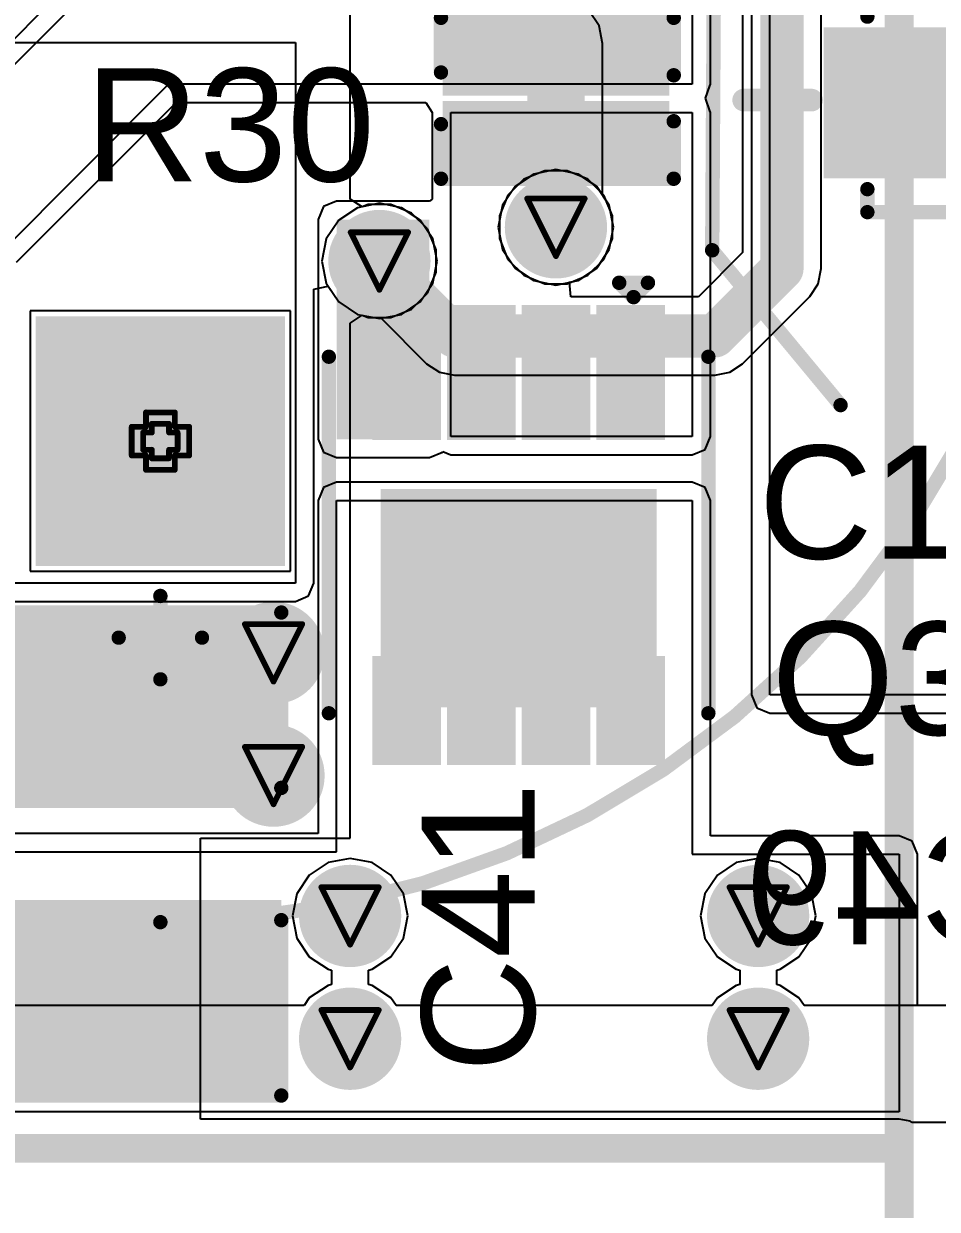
# Model space of a CAD drawing. Header units: inches. Extents: x -3 to 423, y -3 to 110.
# Drawn here: x 23.63 to 31.71, y 58.88 to 69.36 of the extents above; entities that cross this region are included whole.
import ezdxf

# ---------------------------------------------------------------- set-up
doc = ezdxf.new("R2010")
doc.units = ezdxf.units.IN
for name, color, linetype in [('Board Outline', 56, 'Continuous'), ('Bottom Layer', 5, 'Continuous'), ('Bottom Overlay', 54, 'Continuous'), ('Bottom Solder', 6, 'Continuous'), ('Drill Drawing', 1, 'Continuous'), ('Mechanical 1', 6, 'Continuous'), ('Mid Layer', 16, 'Continuous'), ('Mid Layer 2', 76, 'Continuous'), ('Multi-Layer', 9, 'Continuous'), ('Pad Holes', 156, 'Continuous'), ('Top Layer', 1, 'Continuous'), ('Top Overlay', 2, 'Continuous'), ('Top Paste', 8, 'Continuous'), ('Top Solder', 216, 'Continuous'), ('Via Holes', 16, 'Continuous')]:
    doc.layers.add(name, color=color, linetype=linetype)
doc.styles.add('Arial', font='', dxfattribs={"height": 0.2})
doc.styles.get('Arial').set_extended_font_data('Arial')

# ---------------------------------------------------------------- blocks, each defined once
blk = doc.blocks.new('RES_0306_1')
at = {"layer": 'Top Layer'}
for points in [[(-0.575, -0.9), (-0.575, 0.9), (-0.125, 0.9), (-0.125, -0.9)], [(0.125, -0.9), (0.125, 0.9), (0.575, 0.9), (0.575, -0.9)]]:
    blk.add_hatch(color=1, dxfattribs=at).paths.add_polyline_path(points)
at = {"layer": 'Top Paste'}
for points in [[(-0.575, -0.9), (-0.575, 0.9), (-0.125, 0.9), (-0.125, -0.9)], [(0.125, -0.9), (0.125, 0.9), (0.575, 0.9), (0.575, -0.9)]]:
    blk.add_hatch(color=8, dxfattribs=at).paths.add_polyline_path(points)
at = {"layer": 'Top Solder'}
for points in [[(-0.677, -1.002), (-0.677, 1.002), (-0.023, 1.002), (-0.023, -1.002)], [(0.023, -1.002), (0.023, 1.002), (0.677, 1.002), (0.677, -1.002)]]:
    blk.add_hatch(color=216, dxfattribs=at).paths.add_polyline_path(points)
at = {"layer": 'Top Overlay'}
for points in [[(-0.203, 1.041, 0.127, 0.127, 0), (-0.711, 1.041, 0.127, 0.127, 0)], [(-0.711, -1.016, 0.127, 0.127, 0), (-0.711, 1.041, 0.127, 0.127, 0)], [(0.711, 1.041, 0.127, 0.127, 0), (0.203, 1.041, 0.127, 0.127, 0)], [(0.711, -1.016, 0.127, 0.127, 0), (0.711, 1.041, 0.127, 0.127, 0)], [(-0.229, -1.016, 0.127, 0.127, 0), (-0.711, -1.016, 0.127, 0.127, 0)], [(0.711, -1.016, 0.127, 0.127, 0), (0.229, -1.016, 0.127, 0.127, 0)]]:
    blk.add_lwpolyline(points, format="xyseb", dxfattribs=at)
for points in [[(-0.743, 1.041, 0.0635, 0.0635, 1), (-0.679, 1.041, 0.0635, 0.0635, 1)], [(-0.743, 1.041, 0.0635, 0.0635, 1), (-0.679, 1.041, 0.0635, 0.0635, 1)], [(-0.235, 1.041, 0.0635, 0.0635, 1), (-0.171, 1.041, 0.0635, 0.0635, 1)], [(0.171, 1.041, 0.0635, 0.0635, 1), (0.235, 1.041, 0.0635, 0.0635, 1)], [(0.679, 1.041, 0.0635, 0.0635, 1), (0.743, 1.041, 0.0635, 0.0635, 1)], [(0.679, 1.041, 0.0635, 0.0635, 1), (0.743, 1.041, 0.0635, 0.0635, 1)], [(-0.743, -1.016, 0.0635, 0.0635, 1), (-0.679, -1.016, 0.0635, 0.0635, 1)], [(-0.743, -1.016, 0.0635, 0.0635, 1), (-0.679, -1.016, 0.0635, 0.0635, 1)], [(-0.26, -1.016, 0.0635, 0.0635, 1), (-0.197, -1.016, 0.0635, 0.0635, 1)], [(0.197, -1.016, 0.0635, 0.0635, 1), (0.26, -1.016, 0.0635, 0.0635, 1)], [(0.679, -1.016, 0.0635, 0.0635, 1), (0.743, -1.016, 0.0635, 0.0635, 1)], [(0.679, -1.016, 0.0635, 0.0635, 1), (0.743, -1.016, 0.0635, 0.0635, 1)]]:
    blk.add_lwpolyline(points, format="xyseb", close=True, dxfattribs=at)
blk = doc.blocks.new('DGH256Q2R7_B_2')
at = {"layer": 'Bottom Layer'}
blk.add_hatch(color=5, dxfattribs=at).paths.add_polyline_path([(-4.75, 1), (-2.75, 1), (-2.75, -1), (-4.75, -1)])
at = {"layer": 'Bottom Solder'}
blk.add_hatch(color=6, dxfattribs=at).paths.add_polyline_path([(-4.852, 1.102), (-2.648, 1.102), (-2.648, -1.102), (-4.852, -1.102)])
at = {"layer": 'Mid Layer'}
blk.add_hatch(color=16, dxfattribs=at).paths.add_polyline_path([(-4.75, 1), (-2.75, 1), (-2.75, -1), (-4.75, -1)])
at = {"layer": 'Mid Layer 2'}
blk.add_hatch(color=76, dxfattribs=at).paths.add_polyline_path([(-4.75, 1), (-2.75, 1), (-2.75, -1), (-4.75, -1)])
at = {"layer": 'Multi-Layer'}
blk.add_hatch(color=9, dxfattribs=at).paths.add_polyline_path([(-4.75, 1), (-2.75, 1), (-2.75, -1), (-4.75, -1)])
at = {"layer": 'Pad Holes'}
h = blk.add_hatch(color=7, dxfattribs=at)
edge = h.paths.add_edge_path()
edge.add_arc((-3.75, 0), 0.51, 0, 360)
at = {"layer": 'Top Layer'}
blk.add_hatch(color=1, dxfattribs=at).paths.add_polyline_path([(-4.75, 1), (-2.75, 1), (-2.75, -1), (-4.75, -1)])
at = {"layer": 'Top Solder'}
blk.add_hatch(color=216, dxfattribs=at).paths.add_polyline_path([(-4.852, 1.102), (-2.648, 1.102), (-2.648, -1.102), (-4.852, -1.102)])
at = {"layer": 'Bottom Overlay'}
for points in [[(8, 0, 0.127, 0.127, 1), (-8, 0, 0.127, 0.127, 1)], [(-5.518, 0.368, 0.0635, 0.0635, 1), (-5.455, 0.368, 0.0635, 0.0635, 1)], [(-8.032, 0, 0.0635, 0.0635, 1), (-7.968, 0, 0.0635, 0.0635, 1)], [(-5.886, 0, 0.0635, 0.0635, 1), (-5.823, 0, 0.0635, 0.0635, 1)], [(-5.15, 0, 0.0635, 0.0635, 1), (-5.086, 0, 0.0635, 0.0635, 1)], [(-5.518, -0.368, 0.0635, 0.0635, 1), (-5.455, -0.368, 0.0635, 0.0635, 1)]]:
    blk.add_lwpolyline(points, format="xyseb", close=True, dxfattribs=at)
for points in [[(-5.486, 0.368, 0.127, 0.127, 0), (-5.486, -0.368, 0.127, 0.127, 0)], [(-5.855, 0, 0.127, 0.127, 0), (-5.118, 0, 0.127, 0.127, 0)]]:
    blk.add_lwpolyline(points, format="xyseb", dxfattribs=at)
blk = doc.blocks.new('C____A_8')
at = {"layer": 'Top Layer'}
for points in [[(-1.91, 0.565), (-0.49, 0.565), (-0.49, -0.565), (-1.91, -0.565)], [(0.49, 0.565), (1.91, 0.565), (1.91, -0.565), (0.49, -0.565)]]:
    blk.add_hatch(color=1, dxfattribs=at).paths.add_polyline_path(points)
at = {"layer": 'Top Paste'}
for points in [[(-1.91, 0.565), (-0.49, 0.565), (-0.49, -0.565), (-1.91, -0.565)], [(0.49, 0.565), (1.91, 0.565), (1.91, -0.565), (0.49, -0.565)]]:
    blk.add_hatch(color=8, dxfattribs=at).paths.add_polyline_path(points)
at = {"layer": 'Top Solder'}
for points in [[(-2.012, 0.667), (-0.388, 0.667), (-0.388, -0.667), (-2.012, -0.667)], [(0.388, 0.667), (2.012, 0.667), (2.012, -0.667), (0.388, -0.667)]]:
    blk.add_hatch(color=216, dxfattribs=at).paths.add_polyline_path(points)
at = {"layer": 'Top Overlay'}
for points in [[(-1.626, 0.965, 0.127, 0.127, 0), (1.626, 0.965, 0.127, 0.127, 0)], [(-1.626, 0.762, 0.127, 0.127, 0), (-1.626, 0.965, 0.127, 0.127, 0)], [(1.626, 0.711, 0.127, 0.127, 0), (1.626, 0.965, 0.127, 0.127, 0)], [(-2.419, -0.275, 0.2, 0.2, 0), (-2.419, 0.325, 0.2, 0.2, 0)], [(-2.719, 0.025, 0.2, 0.2, 0), (-2.119, 0.025, 0.2, 0.2, 0)], [(-1.626, -0.965, 0.127, 0.127, 0), (-1.626, -0.762, 0.127, 0.127, 0)], [(1.626, -0.965, 0.127, 0.127, 0), (1.626, -0.711, 0.127, 0.127, 0)], [(-1.626, -0.965, 0.127, 0.127, 0), (1.626, -0.965, 0.127, 0.127, 0)]]:
    blk.add_lwpolyline(points, format="xyseb", dxfattribs=at)
for points in [[(-1.657, 0.965, 0.0635, 0.0635, 1), (-1.594, 0.965, 0.0635, 0.0635, 1)], [(-1.657, 0.965, 0.0635, 0.0635, 1), (-1.594, 0.965, 0.0635, 0.0635, 1)], [(1.594, 0.965, 0.0635, 0.0635, 1), (1.657, 0.965, 0.0635, 0.0635, 1)], [(1.594, 0.965, 0.0635, 0.0635, 1), (1.657, 0.965, 0.0635, 0.0635, 1)], [(-1.657, 0.762, 0.0635, 0.0635, 1), (-1.594, 0.762, 0.0635, 0.0635, 1)], [(1.594, 0.711, 0.0635, 0.0635, 1), (1.657, 0.711, 0.0635, 0.0635, 1)], [(-2.469, 0.325, 0.1, 0.1, 1), (-2.369, 0.325, 0.1, 0.1, 1)], [(-2.769, 0.025, 0.1, 0.1, 1), (-2.669, 0.025, 0.1, 0.1, 1)], [(-2.169, 0.025, 0.1, 0.1, 1), (-2.069, 0.025, 0.1, 0.1, 1)], [(-2.469, -0.275, 0.1, 0.1, 1), (-2.369, -0.275, 0.1, 0.1, 1)], [(-1.657, -0.762, 0.0635, 0.0635, 1), (-1.594, -0.762, 0.0635, 0.0635, 1)], [(1.594, -0.711, 0.0635, 0.0635, 1), (1.657, -0.711, 0.0635, 0.0635, 1)], [(-1.657, -0.965, 0.0635, 0.0635, 1), (-1.594, -0.965, 0.0635, 0.0635, 1)], [(-1.657, -0.965, 0.0635, 0.0635, 1), (-1.594, -0.965, 0.0635, 0.0635, 1)], [(1.594, -0.965, 0.0635, 0.0635, 1), (1.657, -0.965, 0.0635, 0.0635, 1)], [(1.594, -0.965, 0.0635, 0.0635, 1), (1.657, -0.965, 0.0635, 0.0635, 1)]]:
    blk.add_lwpolyline(points, format="xyseb", close=True, dxfattribs=at)
blk = doc.blocks.new('P____PAK__1212_8_16')
at = {"layer": 'Top Layer'}
for points in [[(-1.987, 1.193), (-0.997, 1.193), (-0.997, 0.788), (-1.987, 0.788)], [(1.113, 1.193), (1.873, 1.193), (1.873, 0.788), (1.113, 0.788)], [(-0.362, 1.117), (1.363, 1.117), (1.363, -1.117), (-0.362, -1.117)], [(-1.987, 0.532), (-0.997, 0.532), (-0.997, 0.127), (-1.987, 0.127)], [(1.113, 0.532), (1.873, 0.532), (1.873, 0.127), (1.113, 0.127)], [(-1.987, -0.127), (-0.997, -0.127), (-0.997, -0.532), (-1.987, -0.532)], [(1.113, -0.127), (1.873, -0.127), (1.873, -0.532), (1.113, -0.532)], [(-1.987, -0.788), (-0.997, -0.788), (-0.997, -1.193), (-1.987, -1.193)], [(1.113, -0.788), (1.873, -0.788), (1.873, -1.193), (1.113, -1.193)]]:
    blk.add_hatch(color=1, dxfattribs=at).paths.add_polyline_path(points)
at = {"layer": 'Top Paste'}
for points in [[(-1.987, 1.193), (-0.997, 1.193), (-0.997, 0.788), (-1.987, 0.788)], [(1.113, 1.193), (1.873, 1.193), (1.873, 0.788), (1.113, 0.788)], [(-0.362, 1.117), (1.363, 1.117), (1.363, -1.117), (-0.362, -1.117)], [(-1.987, 0.532), (-0.997, 0.532), (-0.997, 0.127), (-1.987, 0.127)], [(1.113, 0.532), (1.873, 0.532), (1.873, 0.127), (1.113, 0.127)], [(-1.987, -0.127), (-0.997, -0.127), (-0.997, -0.532), (-1.987, -0.532)], [(1.113, -0.127), (1.873, -0.127), (1.873, -0.532), (1.113, -0.532)], [(-1.987, -0.788), (-0.997, -0.788), (-0.997, -1.193), (-1.987, -1.193)], [(1.113, -0.788), (1.873, -0.788), (1.873, -1.193), (1.113, -1.193)]]:
    blk.add_hatch(color=8, dxfattribs=at).paths.add_polyline_path(points)
at = {"layer": 'Top Solder'}
for points in [[(-2.089, 1.294), (-0.896, 1.294), (-0.896, 0.686), (-2.089, 0.686)], [(1.011, 1.294), (1.974, 1.294), (1.974, 0.686), (1.011, 0.686)], [(-0.464, 1.219), (1.464, 1.219), (1.464, -1.219), (-0.464, -1.219)], [(-2.089, 0.634), (-0.896, 0.634), (-0.896, 0.026), (-2.089, 0.026)], [(1.011, 0.634), (1.974, 0.634), (1.974, 0.026), (1.011, 0.026)], [(-2.089, -0.026), (-0.896, -0.026), (-0.896, -0.634), (-2.089, -0.634)], [(1.011, -0.026), (1.974, -0.026), (1.974, -0.634), (1.011, -0.634)], [(-2.089, -0.686), (-0.896, -0.686), (-0.896, -1.294), (-2.089, -1.294)], [(1.011, -0.686), (1.974, -0.686), (1.974, -1.294), (1.011, -1.294)]]:
    blk.add_hatch(color=216, dxfattribs=at).paths.add_polyline_path(points)
at = {"layer": 'Top Overlay'}
for points in [[(1.518, 1.677, 0.127, 0.127, 0), (-1.632, 1.677, 0.127, 0.127, 0)], [(-2.286, 0.889, 0.127, 0.127, 0), (-2.286, 1.143, 0.127, 0.127, 0)], [(-2.159, 1.016, 0.127, 0.127, 0), (-2.286, 1.143, 0.127, 0.127, 0)], [(-2.286, 0.889, 0.127, 0.127, 0), (-2.159, 1.016, 0.127, 0.127, 0)], [(1.518, -1.677, 0.127, 0.127, 0), (-1.632, -1.677, 0.127, 0.127, 0)]]:
    blk.add_lwpolyline(points, format="xyseb", dxfattribs=at)
for points in [[(-1.664, 1.677, 0.0635, 0.0635, 1), (-1.601, 1.677, 0.0635, 0.0635, 1)], [(1.486, 1.677, 0.0635, 0.0635, 1), (1.549, 1.677, 0.0635, 0.0635, 1)], [(-2.318, 1.143, 0.0635, 0.0635, 1), (-2.254, 1.143, 0.0635, 0.0635, 1)], [(-2.318, 1.143, 0.0635, 0.0635, 1), (-2.254, 1.143, 0.0635, 0.0635, 1)], [(-2.191, 1.016, 0.0635, 0.0635, 1), (-2.127, 1.016, 0.0635, 0.0635, 1)], [(-2.191, 1.016, 0.0635, 0.0635, 1), (-2.127, 1.016, 0.0635, 0.0635, 1)], [(-2.318, 0.889, 0.0635, 0.0635, 1), (-2.254, 0.889, 0.0635, 0.0635, 1)], [(-2.318, 0.889, 0.0635, 0.0635, 1), (-2.254, 0.889, 0.0635, 0.0635, 1)], [(-1.664, -1.677, 0.0635, 0.0635, 1), (-1.601, -1.677, 0.0635, 0.0635, 1)], [(1.486, -1.677, 0.0635, 0.0635, 1), (1.549, -1.677, 0.0635, 0.0635, 1)]]:
    blk.add_lwpolyline(points, format="xyseb", close=True, dxfattribs=at)
blk = doc.blocks.new('C___1210_41')
at = {"layer": 'Top Layer'}
for points in [[(-2.032, 1.397), (-0.508, 1.397), (-0.508, -1.397), (-2.032, -1.397)], [(0.508, 1.397), (2.032, 1.397), (2.032, -1.397), (0.508, -1.397)]]:
    blk.add_hatch(color=1, dxfattribs=at).paths.add_polyline_path(points)
at = {"layer": 'Top Paste'}
for points in [[(-2.032, 1.397), (-0.508, 1.397), (-0.508, -1.397), (-2.032, -1.397)], [(0.508, 1.397), (2.032, 1.397), (2.032, -1.397), (0.508, -1.397)]]:
    blk.add_hatch(color=8, dxfattribs=at).paths.add_polyline_path(points)
at = {"layer": 'Top Solder'}
for points in [[(-2.1336, 1.4986), (-0.4064, 1.4986), (-0.4064, -1.4986), (-2.1336, -1.4986)], [(0.4064, 1.4986), (2.1336, 1.4986), (2.1336, -1.4986), (0.4064, -1.4986)]]:
    blk.add_hatch(color=216, dxfattribs=at).paths.add_polyline_path(points)
at = {"layer": 'Top Overlay'}
for points in [[(-0.5842, 1.4986, 0.127, 0.127, 0), (-2.1336, 1.4986, 0.127, 0.127, 0)], [(-2.1336, -1.4986, 0.127, 0.127, 0), (-2.1336, 1.4986, 0.127, 0.127, 0)], [(2.1336, 1.4986, 0.127, 0.127, 0), (0.5842, 1.4986, 0.127, 0.127, 0)], [(2.1336, -1.4986, 0.127, 0.127, 0), (2.1336, 1.4986, 0.127, 0.127, 0)], [(-0.5842, -1.4986, 0.127, 0.127, 0), (-2.1336, -1.4986, 0.127, 0.127, 0)], [(2.1336, -1.4986, 0.127, 0.127, 0), (0.5842, -1.4986, 0.127, 0.127, 0)]]:
    blk.add_lwpolyline(points, format="xyseb", dxfattribs=at)
for points in [[(-2.16535, 1.4986, 0.0635, 0.0635, 1), (-2.10185, 1.4986, 0.0635, 0.0635, 1)], [(-2.16535, 1.4986, 0.0635, 0.0635, 1), (-2.10185, 1.4986, 0.0635, 0.0635, 1)], [(-0.61595, 1.4986, 0.0635, 0.0635, 1), (-0.55245, 1.4986, 0.0635, 0.0635, 1)], [(0.55245, 1.4986, 0.0635, 0.0635, 1), (0.61595, 1.4986, 0.0635, 0.0635, 1)], [(2.10185, 1.4986, 0.0635, 0.0635, 1), (2.16535, 1.4986, 0.0635, 0.0635, 1)], [(2.10185, 1.4986, 0.0635, 0.0635, 1), (2.16535, 1.4986, 0.0635, 0.0635, 1)], [(-2.16535, -1.4986, 0.0635, 0.0635, 1), (-2.10185, -1.4986, 0.0635, 0.0635, 1)], [(-2.16535, -1.4986, 0.0635, 0.0635, 1), (-2.10185, -1.4986, 0.0635, 0.0635, 1)], [(-0.61595, -1.4986, 0.0635, 0.0635, 1), (-0.55245, -1.4986, 0.0635, 0.0635, 1)], [(0.55245, -1.4986, 0.0635, 0.0635, 1), (0.61595, -1.4986, 0.0635, 0.0635, 1)], [(2.10185, -1.4986, 0.0635, 0.0635, 1), (2.16535, -1.4986, 0.0635, 0.0635, 1)], [(2.10185, -1.4986, 0.0635, 0.0635, 1), (2.16535, -1.4986, 0.0635, 0.0635, 1)]]:
    blk.add_lwpolyline(points, format="xyseb", close=True, dxfattribs=at)

msp = doc.modelspace()

# ---------------------------------------------------------------- hatches: boundary and pattern name
at = {"layer": 'Bottom Layer'}
h = msp.add_hatch(color=5, dxfattribs=at)
edge = h.paths.add_edge_path()
edge.add_arc((28.337, 67.557), 0.35, 0, 360)
h = msp.add_hatch(color=5, dxfattribs=at)
edge = h.paths.add_edge_path()
edge.add_arc((26.777, 67.259), 0.35, 0, 360)
h = msp.add_hatch(color=5, dxfattribs=at)
edge = h.paths.add_edge_path()
edge.add_arc((25.841, 63.797), 0.35, 0, 360)
h = msp.add_hatch(color=5, dxfattribs=at)
edge = h.paths.add_edge_path()
edge.add_arc((25.841, 62.713), 0.35, 0, 360)
h = msp.add_hatch(color=5, dxfattribs=at)
edge = h.paths.add_edge_path()
edge.add_arc((26.518, 61.473), 0.35, 0, 360)
h = msp.add_hatch(color=5, dxfattribs=at)
edge = h.paths.add_edge_path()
edge.add_arc((30.124, 61.473), 0.35, 0, 360)
h = msp.add_hatch(color=5, dxfattribs=at)
edge = h.paths.add_edge_path()
edge.add_arc((26.518, 60.388), 0.35, 0, 360)
h = msp.add_hatch(color=5, dxfattribs=at)
edge = h.paths.add_edge_path()
edge.add_arc((30.124, 60.388), 0.35, 0, 360)
at = {"layer": 'Bottom Solder'}
h = msp.add_hatch(color=6, dxfattribs=at)
edge = h.paths.add_edge_path()
edge.add_arc((28.337, 67.557), 0.452, 0, 360)
h = msp.add_hatch(color=6, dxfattribs=at)
edge = h.paths.add_edge_path()
edge.add_arc((26.777, 67.259), 0.452, 0, 360)
h = msp.add_hatch(color=6, dxfattribs=at)
edge = h.paths.add_edge_path()
edge.add_arc((25.841, 63.797), 0.452, 0, 360)
h = msp.add_hatch(color=6, dxfattribs=at)
edge = h.paths.add_edge_path()
edge.add_arc((25.841, 62.713), 0.452, 0, 360)
h = msp.add_hatch(color=6, dxfattribs=at)
edge = h.paths.add_edge_path()
edge.add_arc((26.518, 61.473), 0.452, 0, 360)
h = msp.add_hatch(color=6, dxfattribs=at)
edge = h.paths.add_edge_path()
edge.add_arc((30.124, 61.473), 0.452, 0, 360)
h = msp.add_hatch(color=6, dxfattribs=at)
edge = h.paths.add_edge_path()
edge.add_arc((26.518, 60.388), 0.452, 0, 360)
h = msp.add_hatch(color=6, dxfattribs=at)
edge = h.paths.add_edge_path()
edge.add_arc((30.124, 60.388), 0.452, 0, 360)
at = {"layer": 'Mid Layer'}
h = msp.add_hatch(color=16, dxfattribs=at)
edge = h.paths.add_edge_path()
edge.add_arc((28.337, 67.557), 0.35, 0, 360)
h = msp.add_hatch(color=16, dxfattribs=at)
edge = h.paths.add_edge_path()
edge.add_arc((26.777, 67.259), 0.35, 0, 360)
h = msp.add_hatch(color=16, dxfattribs=at)
edge = h.paths.add_edge_path()
edge.add_arc((25.841, 63.797), 0.35, 0, 360)
h = msp.add_hatch(color=16, dxfattribs=at)
edge = h.paths.add_edge_path()
edge.add_arc((25.841, 62.713), 0.35, 0, 360)
h = msp.add_hatch(color=16, dxfattribs=at)
edge = h.paths.add_edge_path()
edge.add_arc((26.518, 61.473), 0.35, 0, 360)
h = msp.add_hatch(color=16, dxfattribs=at)
edge = h.paths.add_edge_path()
edge.add_arc((30.124, 61.473), 0.35, 0, 360)
h = msp.add_hatch(color=16, dxfattribs=at)
edge = h.paths.add_edge_path()
edge.add_arc((26.518, 60.388), 0.35, 0, 360)
h = msp.add_hatch(color=16, dxfattribs=at)
edge = h.paths.add_edge_path()
edge.add_arc((30.124, 60.388), 0.35, 0, 360)
at = {"layer": 'Mid Layer 2'}
h = msp.add_hatch(color=76, dxfattribs=at)
edge = h.paths.add_edge_path()
edge.add_arc((28.337, 67.557), 0.35, 0, 360)
h = msp.add_hatch(color=76, dxfattribs=at)
edge = h.paths.add_edge_path()
edge.add_arc((26.777, 67.259), 0.35, 0, 360)
h = msp.add_hatch(color=76, dxfattribs=at)
edge = h.paths.add_edge_path()
edge.add_arc((25.841, 63.797), 0.35, 0, 360)
h = msp.add_hatch(color=76, dxfattribs=at)
edge = h.paths.add_edge_path()
edge.add_arc((25.841, 62.713), 0.35, 0, 360)
h = msp.add_hatch(color=76, dxfattribs=at)
edge = h.paths.add_edge_path()
edge.add_arc((26.518, 61.473), 0.35, 0, 360)
h = msp.add_hatch(color=76, dxfattribs=at)
edge = h.paths.add_edge_path()
edge.add_arc((30.124, 61.473), 0.35, 0, 360)
h = msp.add_hatch(color=76, dxfattribs=at)
edge = h.paths.add_edge_path()
edge.add_arc((26.518, 60.388), 0.35, 0, 360)
h = msp.add_hatch(color=76, dxfattribs=at)
edge = h.paths.add_edge_path()
edge.add_arc((30.124, 60.388), 0.35, 0, 360)
at = {"layer": 'Top Layer'}
h = msp.add_hatch(color=1, dxfattribs=at)
edge = h.paths.add_edge_path()
edge.add_arc((28.337, 67.557), 0.35, 0, 360)
msp.add_hatch(color=1, dxfattribs=at).paths.add_polyline_path([(26.399, 65.684), (27.219, 65.684), (27.219, 67.626), (26.399, 67.626)])
h = msp.add_hatch(color=1, dxfattribs=at)
edge = h.paths.add_edge_path()
edge.add_arc((26.777, 67.259), 0.35, 0, 360)
h = msp.add_hatch(color=1, dxfattribs=at)
edge = h.paths.add_edge_path()
edge.add_arc((25.841, 63.797), 0.35, 0, 360)
h = msp.add_hatch(color=1, dxfattribs=at)
edge = h.paths.add_edge_path()
edge.add_arc((25.841, 62.713), 0.35, 0, 360)
h = msp.add_hatch(color=1, dxfattribs=at)
edge = h.paths.add_edge_path()
edge.add_arc((26.518, 61.473), 0.35, 0, 360)
h = msp.add_hatch(color=1, dxfattribs=at)
edge = h.paths.add_edge_path()
edge.add_arc((30.124, 61.473), 0.35, 0, 360)
h = msp.add_hatch(color=1, dxfattribs=at)
edge = h.paths.add_edge_path()
edge.add_arc((26.518, 60.388), 0.35, 0, 360)
h = msp.add_hatch(color=1, dxfattribs=at)
edge = h.paths.add_edge_path()
edge.add_arc((30.124, 60.388), 0.35, 0, 360)
at = {"layer": 'Top Solder'}
h = msp.add_hatch(color=216, dxfattribs=at)
edge = h.paths.add_edge_path()
edge.add_arc((28.337, 67.557), 0.452, 0, 360)
h = msp.add_hatch(color=216, dxfattribs=at)
edge = h.paths.add_edge_path()
edge.add_arc((26.777, 67.259), 0.452, 0, 360)
h = msp.add_hatch(color=216, dxfattribs=at)
edge = h.paths.add_edge_path()
edge.add_arc((25.841, 63.797), 0.452, 0, 360)
h = msp.add_hatch(color=216, dxfattribs=at)
edge = h.paths.add_edge_path()
edge.add_arc((25.841, 62.713), 0.452, 0, 360)
h = msp.add_hatch(color=216, dxfattribs=at)
edge = h.paths.add_edge_path()
edge.add_arc((26.518, 61.473), 0.452, 0, 360)
h = msp.add_hatch(color=216, dxfattribs=at)
edge = h.paths.add_edge_path()
edge.add_arc((30.124, 61.473), 0.452, 0, 360)
h = msp.add_hatch(color=216, dxfattribs=at)
edge = h.paths.add_edge_path()
edge.add_arc((26.518, 60.388), 0.452, 0, 360)
h = msp.add_hatch(color=216, dxfattribs=at)
edge = h.paths.add_edge_path()
edge.add_arc((30.124, 60.388), 0.452, 0, 360)
at = {"layer": 'Via Holes'}
h = msp.add_hatch(color=7, dxfattribs=at)
edge = h.paths.add_edge_path()
edge.add_arc((28.337, 67.557), 0.25, 0, 360)
h = msp.add_hatch(color=7, dxfattribs=at)
edge = h.paths.add_edge_path()
edge.add_arc((26.777, 67.259), 0.25, 0, 360)
h = msp.add_hatch(color=7, dxfattribs=at)
edge = h.paths.add_edge_path()
edge.add_arc((25.841, 63.797), 0.25, 0, 360)
h = msp.add_hatch(color=7, dxfattribs=at)
edge = h.paths.add_edge_path()
edge.add_arc((25.841, 62.713), 0.25, 0, 360)
h = msp.add_hatch(color=7, dxfattribs=at)
edge = h.paths.add_edge_path()
edge.add_arc((26.518, 61.473), 0.25, 0, 360)
h = msp.add_hatch(color=7, dxfattribs=at)
edge = h.paths.add_edge_path()
edge.add_arc((30.124, 61.473), 0.25, 0, 360)
h = msp.add_hatch(color=7, dxfattribs=at)
edge = h.paths.add_edge_path()
edge.add_arc((26.518, 60.388), 0.25, 0, 360)
h = msp.add_hatch(color=7, dxfattribs=at)
edge = h.paths.add_edge_path()
edge.add_arc((30.124, 60.388), 0.25, 0, 360)

# ---------------------------------------------------------------- linework, layer by layer
at = {"layer": 'Board Outline'}
for points in [[(0.02, 59.42, 0.254, 0.254, 0), (31.37, 59.42, 0.254, 0.254, 0)], [(31.37, 23.771, 0.254, 0.254, 0), (31.37, 59.42, 0.254, 0.254, 0)]]:
    msp.add_lwpolyline(points, format="xyseb", dxfattribs=at)
msp.add_lwpolyline([(31.306, 59.42, 0.127, 0.127, 1), (31.433, 59.42, 0.127, 0.127, 1)], format="xyseb", close=True, dxfattribs=at)
msp.add_lwpolyline([(31.306, 59.42, 0.127, 0.127, 1), (31.433, 59.42, 0.127, 0.127, 1)], format="xyseb", close=True, dxfattribs=at)
at = {"layer": 'Bottom Layer'}
for p, q in [((30.682, 67.192), (30.682, 70.481)), ((29.987, 70.337), (29.987, 67.335)), ((28.718, 69.338), (28.628, 69.472)), ((28.749, 69.18), (28.718, 69.338)), ((21.768, 69.19), (26.035, 69.19)), ((26.035, 69.19), (26.035, 64.414)), ((28.749, 67.841), (28.749, 69.18)), ((28.808, 67.752), (28.749, 67.841)), ((28.847, 67.557), (28.808, 67.752)), ((28.808, 67.362), (28.847, 67.557)), ((28.697, 67.197), (28.808, 67.362)), ((29.987, 67.335), (29.596, 66.944)), ((28.532, 67.086), (28.697, 67.197)), ((30.655, 67.059), (30.682, 67.192)), ((26.197, 67.01), (26.324, 67.037)), ((26.324, 67.037), (26.417, 66.899)), ((28.456, 67.071), (28.532, 67.086)), ((28.469, 66.944), (28.456, 67.071)), ((30.58, 66.946), (30.655, 67.059)), ((26.197, 64.414), (26.197, 67.01)), ((29.596, 66.944), (28.469, 66.944)), ((29.985, 66.351), (30.58, 66.946)), ((26.417, 66.899), (26.582, 66.788)), ((26.582, 66.788), (26.777, 66.75)), ((26.777, 66.75), (26.793, 66.753)), ((26.793, 66.753), (27.194, 66.351)), ((27.194, 66.351), (27.307, 66.276)), ((29.873, 66.276), (29.985, 66.351)), ((27.307, 66.276), (27.44, 66.25)), ((27.44, 66.25), (29.74, 66.25)), ((29.74, 66.25), (29.873, 66.276)), ((26.035, 64.414), (6.553, 64.414)), ((26.15, 64.3), (26.197, 64.414)), ((18.113, 64.252), (26.035, 64.252)), ((26.035, 64.252), (26.15, 64.3)), ((26.323, 61.944), (26.157, 61.833)), ((26.518, 61.982), (26.323, 61.944)), ((26.713, 61.944), (26.518, 61.982)), ((26.878, 61.833), (26.713, 61.944)), ((29.929, 61.944), (29.764, 61.833)), ((30.124, 61.982), (29.929, 61.944)), ((30.319, 61.944), (30.124, 61.982)), ((30.485, 61.833), (30.319, 61.944)), ((26.157, 61.833), (26.047, 61.668)), ((26.989, 61.668), (26.878, 61.833)), ((29.764, 61.833), (29.653, 61.668)), ((30.595, 61.668), (30.485, 61.833)), ((26.047, 61.668), (26.008, 61.473)), ((27.027, 61.473), (26.989, 61.668)), ((29.653, 61.668), (29.615, 61.473)), ((30.634, 61.473), (30.595, 61.668)), ((26.008, 61.473), (26.047, 61.278)), ((26.989, 61.278), (27.027, 61.473)), ((29.615, 61.473), (29.653, 61.278)), ((30.595, 61.278), (30.634, 61.473)), ((26.047, 61.278), (26.157, 61.112)), ((26.878, 61.112), (26.989, 61.278)), ((29.653, 61.278), (29.764, 61.112)), ((30.485, 61.112), (30.595, 61.278)), ((26.157, 61.112), (26.323, 61.002)), ((26.713, 61.002), (26.878, 61.112)), ((29.764, 61.112), (29.929, 61.002)), ((30.319, 61.002), (30.485, 61.112)), ((26.323, 61.002), (26.354, 60.995)), ((26.354, 60.995), (26.354, 60.866)), ((26.681, 60.995), (26.713, 61.002)), ((26.681, 60.866), (26.681, 60.995)), ((29.929, 61.002), (29.961, 60.995)), ((29.961, 60.995), (29.961, 60.866)), ((30.288, 60.995), (30.319, 61.002)), ((30.288, 60.866), (30.288, 60.995)), ((26.323, 60.859), (26.157, 60.749)), ((26.354, 60.866), (26.323, 60.859)), ((26.713, 60.859), (26.681, 60.866)), ((26.878, 60.749), (26.713, 60.859)), ((29.929, 60.859), (29.764, 60.749)), ((29.961, 60.866), (29.929, 60.859)), ((30.319, 60.859), (30.288, 60.866)), ((30.485, 60.749), (30.319, 60.859)), ((26.111, 60.681), (20.876, 60.681)), ((26.157, 60.749), (26.111, 60.681)), ((26.924, 60.681), (26.878, 60.749)), ((29.718, 60.681), (26.924, 60.681)), ((29.764, 60.749), (29.718, 60.681)), ((30.531, 60.681), (30.485, 60.749)), ((32.584, 60.681), (30.531, 60.681))]:
    msp.add_line(p, q, dxfattribs=at)
for points in [[(30.335, 67.192, 0.381, 0.381, 0), (30.335, 70.481, 0.381, 0.381, 0)], [(27.629, 69.888, 0.508, 0.508, 0), (28.337, 69.18, 0.508, 0.508, 0)], [(28.337, 67.557, 0.508, 0.508, 0), (28.337, 69.18, 0.508, 0.508, 0)], [(26.777, 67.259, 0.381, 0.381, 0), (27.44, 66.597, 0.381, 0.381, 0)], [(29.74, 66.597, 0.381, 0.381, 0), (30.335, 67.192, 0.381, 0.381, 0)], [(27.44, 66.597, 0.381, 0.381, 0), (29.74, 66.597, 0.381, 0.381, 0)]]:
    msp.add_lwpolyline(points, format="xyseb", dxfattribs=at)
for points in [[(28.21, 69.18, 0.254, 0.254, 1), (28.464, 69.18, 0.254, 0.254, 1)], [(28.21, 69.18, 0.254, 0.254, 1), (28.464, 69.18, 0.254, 0.254, 1)], [(28.21, 67.557, 0.254, 0.254, 1), (28.464, 67.557, 0.254, 0.254, 1)], [(26.682, 67.259, 0.191, 0.191, 1), (26.872, 67.259, 0.191, 0.191, 1)], [(30.239, 67.192, 0.191, 0.191, 1), (30.43, 67.192, 0.191, 0.191, 1)], [(30.239, 67.192, 0.191, 0.191, 1), (30.43, 67.192, 0.191, 0.191, 1)], [(27.344, 66.597, 0.191, 0.191, 1), (27.535, 66.597, 0.191, 0.191, 1)], [(27.344, 66.597, 0.191, 0.191, 1), (27.535, 66.597, 0.191, 0.191, 1)], [(29.645, 66.597, 0.191, 0.191, 1), (29.835, 66.597, 0.191, 0.191, 1)], [(29.645, 66.597, 0.191, 0.191, 1), (29.835, 66.597, 0.191, 0.191, 1)]]:
    msp.add_lwpolyline(points, format="xyseb", close=True, dxfattribs=at)
at = {"layer": 'Drill Drawing'}
for points in [[(28.083, 67.811, 0.0508, 0.0508, 0), (28.591, 67.811, 0.0508, 0.0508, 0)], [(28.083, 67.811, 0.0508, 0.0508, 0), (28.337, 67.303, 0.0508, 0.0508, 0)], [(28.337, 67.303, 0.0508, 0.0508, 0), (28.591, 67.811, 0.0508, 0.0508, 0)], [(26.523, 67.513, 0.0508, 0.0508, 0), (27.031, 67.513, 0.0508, 0.0508, 0)], [(26.523, 67.513, 0.0508, 0.0508, 0), (26.777, 67.005, 0.0508, 0.0508, 0)], [(26.777, 67.005, 0.0508, 0.0508, 0), (27.031, 67.513, 0.0508, 0.0508, 0)], [(24.714, 65.795, 0.0508, 0.0508, 0), (24.714, 65.922, 0.0508, 0.0508, 0)], [(24.714, 65.922, 0.0508, 0.0508, 0), (24.968, 65.922, 0.0508, 0.0508, 0)], [(24.968, 65.795, 0.0508, 0.0508, 0), (24.968, 65.922, 0.0508, 0.0508, 0)], [(24.587, 65.541, 0.0508, 0.0508, 0), (24.587, 65.795, 0.0508, 0.0508, 0)], [(24.587, 65.795, 0.0508, 0.0508, 0), (24.714, 65.795, 0.0508, 0.0508, 0)], [(24.765, 65.744, 0.0508, 0.0508, 0), (24.765, 65.821, 0.0508, 0.0508, 0)], [(24.765, 65.821, 0.0508, 0.0508, 0), (24.917, 65.821, 0.0508, 0.0508, 0)], [(24.917, 65.744, 0.0508, 0.0508, 0), (24.917, 65.821, 0.0508, 0.0508, 0)], [(24.968, 65.795, 0.0508, 0.0508, 0), (25.095, 65.795, 0.0508, 0.0508, 0)], [(25.095, 65.541, 0.0508, 0.0508, 0), (25.095, 65.795, 0.0508, 0.0508, 0)], [(24.689, 65.592, 0.0508, 0.0508, 0), (24.689, 65.744, 0.0508, 0.0508, 0)], [(24.689, 65.744, 0.0508, 0.0508, 0), (24.765, 65.744, 0.0508, 0.0508, 0)], [(24.917, 65.744, 0.0508, 0.0508, 0), (24.994, 65.744, 0.0508, 0.0508, 0)], [(24.994, 65.592, 0.0508, 0.0508, 0), (24.994, 65.744, 0.0508, 0.0508, 0)], [(24.689, 65.592, 0.0508, 0.0508, 0), (24.765, 65.592, 0.0508, 0.0508, 0)], [(24.765, 65.516, 0.0508, 0.0508, 0), (24.765, 65.592, 0.0508, 0.0508, 0)], [(24.917, 65.592, 0.0508, 0.0508, 0), (24.994, 65.592, 0.0508, 0.0508, 0)], [(24.917, 65.516, 0.0508, 0.0508, 0), (24.917, 65.592, 0.0508, 0.0508, 0)], [(24.587, 65.541, 0.0508, 0.0508, 0), (24.714, 65.541, 0.0508, 0.0508, 0)], [(24.714, 65.414, 0.0508, 0.0508, 0), (24.714, 65.541, 0.0508, 0.0508, 0)], [(24.765, 65.516, 0.0508, 0.0508, 0), (24.917, 65.516, 0.0508, 0.0508, 0)], [(24.968, 65.541, 0.0508, 0.0508, 0), (25.095, 65.541, 0.0508, 0.0508, 0)], [(24.968, 65.414, 0.0508, 0.0508, 0), (24.968, 65.541, 0.0508, 0.0508, 0)], [(24.714, 65.414, 0.0508, 0.0508, 0), (24.968, 65.414, 0.0508, 0.0508, 0)], [(25.587, 64.051, 0.0508, 0.0508, 0), (26.095, 64.051, 0.0508, 0.0508, 0)], [(25.587, 64.051, 0.0508, 0.0508, 0), (25.841, 63.543, 0.0508, 0.0508, 0)], [(25.841, 63.543, 0.0508, 0.0508, 0), (26.095, 64.051, 0.0508, 0.0508, 0)], [(25.587, 62.967, 0.0508, 0.0508, 0), (26.095, 62.967, 0.0508, 0.0508, 0)], [(25.587, 62.967, 0.0508, 0.0508, 0), (25.841, 62.459, 0.0508, 0.0508, 0)], [(25.841, 62.459, 0.0508, 0.0508, 0), (26.095, 62.967, 0.0508, 0.0508, 0)], [(26.264, 61.727, 0.0508, 0.0508, 0), (26.772, 61.727, 0.0508, 0.0508, 0)], [(26.264, 61.727, 0.0508, 0.0508, 0), (26.518, 61.219, 0.0508, 0.0508, 0)], [(26.518, 61.219, 0.0508, 0.0508, 0), (26.772, 61.727, 0.0508, 0.0508, 0)], [(29.87, 61.727, 0.0508, 0.0508, 0), (30.378, 61.727, 0.0508, 0.0508, 0)], [(29.87, 61.727, 0.0508, 0.0508, 0), (30.124, 61.219, 0.0508, 0.0508, 0)], [(30.124, 61.219, 0.0508, 0.0508, 0), (30.378, 61.727, 0.0508, 0.0508, 0)], [(26.264, 60.642, 0.0508, 0.0508, 0), (26.772, 60.642, 0.0508, 0.0508, 0)], [(26.264, 60.642, 0.0508, 0.0508, 0), (26.518, 60.134, 0.0508, 0.0508, 0)], [(26.518, 60.134, 0.0508, 0.0508, 0), (26.772, 60.642, 0.0508, 0.0508, 0)], [(29.87, 60.642, 0.0508, 0.0508, 0), (30.378, 60.642, 0.0508, 0.0508, 0)], [(29.87, 60.642, 0.0508, 0.0508, 0), (30.124, 60.134, 0.0508, 0.0508, 0)], [(30.124, 60.134, 0.0508, 0.0508, 0), (30.378, 60.642, 0.0508, 0.0508, 0)]]:
    msp.add_lwpolyline(points, format="xyseb", dxfattribs=at)
for points in [[(28.07, 67.811, 0.0254, 0.0254, 1), (28.096, 67.811, 0.0254, 0.0254, 1)], [(28.07, 67.811, 0.0254, 0.0254, 1), (28.096, 67.811, 0.0254, 0.0254, 1)], [(28.578, 67.811, 0.0254, 0.0254, 1), (28.604, 67.811, 0.0254, 0.0254, 1)], [(28.578, 67.811, 0.0254, 0.0254, 1), (28.604, 67.811, 0.0254, 0.0254, 1)], [(26.51, 67.513, 0.0254, 0.0254, 1), (26.536, 67.513, 0.0254, 0.0254, 1)], [(26.51, 67.513, 0.0254, 0.0254, 1), (26.536, 67.513, 0.0254, 0.0254, 1)], [(27.018, 67.513, 0.0254, 0.0254, 1), (27.044, 67.513, 0.0254, 0.0254, 1)], [(27.018, 67.513, 0.0254, 0.0254, 1), (27.044, 67.513, 0.0254, 0.0254, 1)], [(28.324, 67.303, 0.0254, 0.0254, 1), (28.35, 67.303, 0.0254, 0.0254, 1)], [(28.324, 67.303, 0.0254, 0.0254, 1), (28.35, 67.303, 0.0254, 0.0254, 1)], [(26.764, 67.005, 0.0254, 0.0254, 1), (26.79, 67.005, 0.0254, 0.0254, 1)], [(26.764, 67.005, 0.0254, 0.0254, 1), (26.79, 67.005, 0.0254, 0.0254, 1)], [(24.701, 65.922, 0.0254, 0.0254, 1), (24.727, 65.922, 0.0254, 0.0254, 1)], [(24.701, 65.922, 0.0254, 0.0254, 1), (24.727, 65.922, 0.0254, 0.0254, 1)], [(24.956, 65.922, 0.0254, 0.0254, 1), (24.981, 65.922, 0.0254, 0.0254, 1)], [(24.956, 65.922, 0.0254, 0.0254, 1), (24.981, 65.922, 0.0254, 0.0254, 1)], [(24.575, 65.795, 0.0254, 0.0254, 1), (24.6, 65.795, 0.0254, 0.0254, 1)], [(24.575, 65.795, 0.0254, 0.0254, 1), (24.6, 65.795, 0.0254, 0.0254, 1)], [(24.701, 65.795, 0.0254, 0.0254, 1), (24.727, 65.795, 0.0254, 0.0254, 1)], [(24.701, 65.795, 0.0254, 0.0254, 1), (24.727, 65.795, 0.0254, 0.0254, 1)], [(24.752, 65.821, 0.0254, 0.0254, 1), (24.778, 65.821, 0.0254, 0.0254, 1)], [(24.752, 65.821, 0.0254, 0.0254, 1), (24.778, 65.821, 0.0254, 0.0254, 1)], [(24.905, 65.821, 0.0254, 0.0254, 1), (24.93, 65.821, 0.0254, 0.0254, 1)], [(24.905, 65.821, 0.0254, 0.0254, 1), (24.93, 65.821, 0.0254, 0.0254, 1)], [(24.956, 65.795, 0.0254, 0.0254, 1), (24.981, 65.795, 0.0254, 0.0254, 1)], [(24.956, 65.795, 0.0254, 0.0254, 1), (24.981, 65.795, 0.0254, 0.0254, 1)], [(25.082, 65.795, 0.0254, 0.0254, 1), (25.108, 65.795, 0.0254, 0.0254, 1)], [(25.082, 65.795, 0.0254, 0.0254, 1), (25.108, 65.795, 0.0254, 0.0254, 1)], [(24.676, 65.744, 0.0254, 0.0254, 1), (24.701, 65.744, 0.0254, 0.0254, 1)], [(24.676, 65.744, 0.0254, 0.0254, 1), (24.701, 65.744, 0.0254, 0.0254, 1)], [(24.752, 65.744, 0.0254, 0.0254, 1), (24.778, 65.744, 0.0254, 0.0254, 1)], [(24.752, 65.744, 0.0254, 0.0254, 1), (24.778, 65.744, 0.0254, 0.0254, 1)], [(24.905, 65.744, 0.0254, 0.0254, 1), (24.93, 65.744, 0.0254, 0.0254, 1)], [(24.905, 65.744, 0.0254, 0.0254, 1), (24.93, 65.744, 0.0254, 0.0254, 1)], [(24.981, 65.744, 0.0254, 0.0254, 1), (25.006, 65.744, 0.0254, 0.0254, 1)], [(24.981, 65.744, 0.0254, 0.0254, 1), (25.006, 65.744, 0.0254, 0.0254, 1)], [(24.676, 65.592, 0.0254, 0.0254, 1), (24.701, 65.592, 0.0254, 0.0254, 1)], [(24.676, 65.592, 0.0254, 0.0254, 1), (24.701, 65.592, 0.0254, 0.0254, 1)], [(24.752, 65.592, 0.0254, 0.0254, 1), (24.778, 65.592, 0.0254, 0.0254, 1)], [(24.752, 65.592, 0.0254, 0.0254, 1), (24.778, 65.592, 0.0254, 0.0254, 1)], [(24.905, 65.592, 0.0254, 0.0254, 1), (24.93, 65.592, 0.0254, 0.0254, 1)], [(24.905, 65.592, 0.0254, 0.0254, 1), (24.93, 65.592, 0.0254, 0.0254, 1)], [(24.981, 65.592, 0.0254, 0.0254, 1), (25.006, 65.592, 0.0254, 0.0254, 1)], [(24.981, 65.592, 0.0254, 0.0254, 1), (25.006, 65.592, 0.0254, 0.0254, 1)], [(24.575, 65.541, 0.0254, 0.0254, 1), (24.6, 65.541, 0.0254, 0.0254, 1)], [(24.575, 65.541, 0.0254, 0.0254, 1), (24.6, 65.541, 0.0254, 0.0254, 1)], [(24.701, 65.541, 0.0254, 0.0254, 1), (24.727, 65.541, 0.0254, 0.0254, 1)], [(24.701, 65.541, 0.0254, 0.0254, 1), (24.727, 65.541, 0.0254, 0.0254, 1)], [(24.752, 65.516, 0.0254, 0.0254, 1), (24.778, 65.516, 0.0254, 0.0254, 1)], [(24.752, 65.516, 0.0254, 0.0254, 1), (24.778, 65.516, 0.0254, 0.0254, 1)], [(24.905, 65.516, 0.0254, 0.0254, 1), (24.93, 65.516, 0.0254, 0.0254, 1)], [(24.905, 65.516, 0.0254, 0.0254, 1), (24.93, 65.516, 0.0254, 0.0254, 1)], [(24.956, 65.541, 0.0254, 0.0254, 1), (24.981, 65.541, 0.0254, 0.0254, 1)], [(24.956, 65.541, 0.0254, 0.0254, 1), (24.981, 65.541, 0.0254, 0.0254, 1)], [(25.082, 65.541, 0.0254, 0.0254, 1), (25.108, 65.541, 0.0254, 0.0254, 1)], [(25.082, 65.541, 0.0254, 0.0254, 1), (25.108, 65.541, 0.0254, 0.0254, 1)], [(24.701, 65.414, 0.0254, 0.0254, 1), (24.727, 65.414, 0.0254, 0.0254, 1)], [(24.701, 65.414, 0.0254, 0.0254, 1), (24.727, 65.414, 0.0254, 0.0254, 1)], [(24.956, 65.414, 0.0254, 0.0254, 1), (24.981, 65.414, 0.0254, 0.0254, 1)], [(24.956, 65.414, 0.0254, 0.0254, 1), (24.981, 65.414, 0.0254, 0.0254, 1)], [(25.575, 64.051, 0.0254, 0.0254, 1), (25.6, 64.051, 0.0254, 0.0254, 1)], [(25.575, 64.051, 0.0254, 0.0254, 1), (25.6, 64.051, 0.0254, 0.0254, 1)], [(26.083, 64.051, 0.0254, 0.0254, 1), (26.108, 64.051, 0.0254, 0.0254, 1)], [(26.083, 64.051, 0.0254, 0.0254, 1), (26.108, 64.051, 0.0254, 0.0254, 1)], [(25.829, 63.543, 0.0254, 0.0254, 1), (25.854, 63.543, 0.0254, 0.0254, 1)], [(25.829, 63.543, 0.0254, 0.0254, 1), (25.854, 63.543, 0.0254, 0.0254, 1)], [(25.575, 62.967, 0.0254, 0.0254, 1), (25.6, 62.967, 0.0254, 0.0254, 1)], [(25.575, 62.967, 0.0254, 0.0254, 1), (25.6, 62.967, 0.0254, 0.0254, 1)], [(26.083, 62.967, 0.0254, 0.0254, 1), (26.108, 62.967, 0.0254, 0.0254, 1)], [(26.083, 62.967, 0.0254, 0.0254, 1), (26.108, 62.967, 0.0254, 0.0254, 1)], [(25.829, 62.459, 0.0254, 0.0254, 1), (25.854, 62.459, 0.0254, 0.0254, 1)], [(25.829, 62.459, 0.0254, 0.0254, 1), (25.854, 62.459, 0.0254, 0.0254, 1)], [(26.251, 61.727, 0.0254, 0.0254, 1), (26.276, 61.727, 0.0254, 0.0254, 1)], [(26.251, 61.727, 0.0254, 0.0254, 1), (26.276, 61.727, 0.0254, 0.0254, 1)], [(26.759, 61.727, 0.0254, 0.0254, 1), (26.784, 61.727, 0.0254, 0.0254, 1)], [(26.759, 61.727, 0.0254, 0.0254, 1), (26.784, 61.727, 0.0254, 0.0254, 1)], [(29.858, 61.727, 0.0254, 0.0254, 1), (29.883, 61.727, 0.0254, 0.0254, 1)], [(29.858, 61.727, 0.0254, 0.0254, 1), (29.883, 61.727, 0.0254, 0.0254, 1)], [(30.366, 61.727, 0.0254, 0.0254, 1), (30.391, 61.727, 0.0254, 0.0254, 1)], [(30.366, 61.727, 0.0254, 0.0254, 1), (30.391, 61.727, 0.0254, 0.0254, 1)], [(26.505, 61.219, 0.0254, 0.0254, 1), (26.53, 61.219, 0.0254, 0.0254, 1)], [(26.505, 61.219, 0.0254, 0.0254, 1), (26.53, 61.219, 0.0254, 0.0254, 1)], [(30.112, 61.219, 0.0254, 0.0254, 1), (30.137, 61.219, 0.0254, 0.0254, 1)], [(30.112, 61.219, 0.0254, 0.0254, 1), (30.137, 61.219, 0.0254, 0.0254, 1)], [(26.251, 60.642, 0.0254, 0.0254, 1), (26.276, 60.642, 0.0254, 0.0254, 1)], [(26.251, 60.642, 0.0254, 0.0254, 1), (26.276, 60.642, 0.0254, 0.0254, 1)], [(26.759, 60.642, 0.0254, 0.0254, 1), (26.784, 60.642, 0.0254, 0.0254, 1)], [(26.759, 60.642, 0.0254, 0.0254, 1), (26.784, 60.642, 0.0254, 0.0254, 1)], [(29.858, 60.642, 0.0254, 0.0254, 1), (29.883, 60.642, 0.0254, 0.0254, 1)], [(29.858, 60.642, 0.0254, 0.0254, 1), (29.883, 60.642, 0.0254, 0.0254, 1)], [(30.366, 60.642, 0.0254, 0.0254, 1), (30.391, 60.642, 0.0254, 0.0254, 1)], [(30.366, 60.642, 0.0254, 0.0254, 1), (30.391, 60.642, 0.0254, 0.0254, 1)], [(26.505, 60.134, 0.0254, 0.0254, 1), (26.53, 60.134, 0.0254, 0.0254, 1)], [(26.505, 60.134, 0.0254, 0.0254, 1), (26.53, 60.134, 0.0254, 0.0254, 1)], [(30.112, 60.134, 0.0254, 0.0254, 1), (30.137, 60.134, 0.0254, 0.0254, 1)], [(30.112, 60.134, 0.0254, 0.0254, 1), (30.137, 60.134, 0.0254, 0.0254, 1)]]:
    msp.add_lwpolyline(points, format="xyseb", close=True, dxfattribs=at)
at = {"layer": 'Mechanical 1'}
msp.add_lwpolyline([(31.37, 79.42, 0.254, 0.254, 0), (31.37, 23.76, 0.254, 0.254, 0)], format="xyseb", dxfattribs=at)
at = {"layer": 'Mid Layer'}
for p, q in [((28.142, 68.028), (27.977, 67.918)), ((28.337, 68.067), (28.142, 68.028)), ((28.532, 68.028), (28.337, 68.067)), ((28.697, 67.918), (28.532, 68.028)), ((27.977, 67.918), (27.866, 67.752)), ((28.808, 67.752), (28.697, 67.918)), ((26.582, 67.73), (26.417, 67.62)), ((26.777, 67.769), (26.582, 67.73)), ((26.972, 67.73), (26.777, 67.769)), ((27.138, 67.62), (26.972, 67.73)), ((27.866, 67.752), (27.827, 67.557)), ((28.847, 67.557), (28.808, 67.752)), ((26.417, 67.62), (26.306, 67.454)), ((27.248, 67.454), (27.138, 67.62)), ((27.827, 67.557), (27.866, 67.362)), ((28.808, 67.362), (28.847, 67.557)), ((26.306, 67.454), (26.267, 67.259)), ((27.287, 67.259), (27.248, 67.454)), ((27.866, 67.362), (27.977, 67.197)), ((28.697, 67.197), (28.808, 67.362)), ((26.267, 67.259), (26.306, 67.064)), ((27.248, 67.064), (27.287, 67.259)), ((27.977, 67.197), (28.142, 67.086)), ((28.532, 67.086), (28.697, 67.197)), ((26.306, 67.064), (26.417, 66.899)), ((27.138, 66.899), (27.248, 67.064)), ((28.142, 67.086), (28.337, 67.047)), ((28.337, 67.047), (28.532, 67.086)), ((26.417, 66.899), (26.582, 66.788)), ((26.972, 66.788), (27.138, 66.899)), ((25.991, 66.818), (23.691, 66.818)), ((23.691, 66.818), (23.691, 64.518)), ((25.991, 64.518), (25.991, 66.818)), ((26.582, 66.788), (26.777, 66.75)), ((26.777, 66.75), (26.972, 66.788)), ((23.691, 64.518), (25.991, 64.518)), ((26.323, 61.944), (26.157, 61.833)), ((26.518, 61.982), (26.323, 61.944)), ((26.713, 61.944), (26.518, 61.982)), ((26.878, 61.833), (26.713, 61.944)), ((29.929, 61.944), (29.764, 61.833)), ((30.124, 61.982), (29.929, 61.944)), ((30.319, 61.944), (30.124, 61.982)), ((30.485, 61.833), (30.319, 61.944)), ((26.157, 61.833), (26.047, 61.668)), ((26.989, 61.668), (26.878, 61.833)), ((29.764, 61.833), (29.653, 61.668)), ((30.595, 61.668), (30.485, 61.833)), ((26.047, 61.668), (26.008, 61.473)), ((27.027, 61.473), (26.989, 61.668)), ((29.653, 61.668), (29.615, 61.473)), ((30.634, 61.473), (30.595, 61.668)), ((26.008, 61.473), (26.047, 61.278)), ((26.989, 61.278), (27.027, 61.473)), ((29.615, 61.473), (29.653, 61.278)), ((30.595, 61.278), (30.634, 61.473)), ((26.047, 61.278), (26.157, 61.112)), ((26.878, 61.112), (26.989, 61.278)), ((29.653, 61.278), (29.764, 61.112)), ((30.485, 61.112), (30.595, 61.278)), ((26.157, 61.112), (26.323, 61.002)), ((26.713, 61.002), (26.878, 61.112)), ((29.764, 61.112), (29.929, 61.002)), ((30.319, 61.002), (30.485, 61.112)), ((26.323, 61.002), (26.354, 60.995)), ((26.354, 60.995), (26.354, 60.866)), ((26.681, 60.995), (26.713, 61.002)), ((26.681, 60.866), (26.681, 60.995)), ((29.929, 61.002), (29.961, 60.995)), ((29.961, 60.995), (29.961, 60.866)), ((30.288, 60.995), (30.319, 61.002)), ((30.288, 60.866), (30.288, 60.995)), ((26.323, 60.859), (26.157, 60.749)), ((26.354, 60.866), (26.323, 60.859)), ((26.713, 60.859), (26.681, 60.866)), ((26.878, 60.749), (26.713, 60.859)), ((29.929, 60.859), (29.764, 60.749)), ((29.961, 60.866), (29.929, 60.859)), ((30.319, 60.859), (30.288, 60.866)), ((30.485, 60.749), (30.319, 60.859)), ((26.111, 60.681), (18.902, 60.681)), ((26.157, 60.749), (26.111, 60.681)), ((26.924, 60.681), (26.878, 60.749)), ((29.718, 60.681), (26.924, 60.681)), ((29.764, 60.749), (29.718, 60.681)), ((30.531, 60.681), (30.485, 60.749)), ((32.584, 60.681), (30.531, 60.681))]:
    msp.add_line(p, q, dxfattribs=at)
at = {"layer": 'Mid Layer 2'}
for p, q in [((26.518, 67.807), (26.518, 79.045)), ((0.635, 69.19), (26.035, 69.19)), ((26.035, 69.19), (26.035, 64.414)), ((28.054, 67.981), (27.913, 67.84)), ((28.238, 68.057), (28.054, 67.981)), ((28.436, 68.057), (28.238, 68.057)), ((28.62, 67.981), (28.436, 68.057)), ((28.761, 67.84), (28.62, 67.981)), ((26.623, 67.737), (26.518, 67.807)), ((27.913, 67.84), (27.837, 67.657)), ((28.837, 67.657), (28.761, 67.84)), ((26.678, 67.759), (26.623, 67.737)), ((26.877, 67.759), (26.678, 67.759)), ((27.06, 67.683), (26.877, 67.759)), ((27.201, 67.543), (27.06, 67.683)), ((27.837, 67.657), (27.837, 67.458)), ((28.837, 67.458), (28.837, 67.657)), ((27.277, 67.359), (27.201, 67.543)), ((27.837, 67.458), (27.913, 67.274)), ((28.761, 67.274), (28.837, 67.458)), ((27.277, 67.16), (27.277, 67.359)), ((27.913, 67.274), (28.054, 67.133)), ((28.62, 67.133), (28.761, 67.274)), ((27.201, 66.976), (27.277, 67.16)), ((28.054, 67.133), (28.238, 67.057)), ((28.238, 67.057), (28.436, 67.057)), ((28.436, 67.057), (28.62, 67.133)), ((27.06, 66.835), (27.201, 66.976)), ((26.877, 66.759), (27.06, 66.835)), ((26.518, 66.711), (26.623, 66.782)), ((26.623, 66.782), (26.678, 66.759)), ((26.678, 66.759), (26.877, 66.759)), ((26.518, 62.161), (26.518, 66.711)), ((26.035, 64.414), (0.635, 64.414)), ((25.197, 59.679), (25.197, 62.161)), ((25.197, 62.161), (26.518, 62.161)), ((31.37, 59.679), (25.197, 59.679)), ((31.469, 59.659), (31.37, 59.679)), ((31.484, 59.649), (31.469, 59.659)), ((32.41, 59.649), (31.484, 59.649))]:
    msp.add_line(p, q, dxfattribs=at)
at = {"layer": 'Top Layer'}
for p, q in [((30.226, 63.426), (30.226, 72.48)), ((26.284, 71.959), (22.993, 68.669)), ((22.211, 67.657), (26.399, 71.845)), ((29.54, 70.385), (29.54, 68.822)), ((29.703, 68.822), (29.703, 70.385)), ((30.064, 70.34), (30.064, 63.426)), ((24.914, 68.822), (23.41, 67.318)), ((29.54, 68.822), (24.914, 68.822)), ((29.696, 68.807), (29.703, 68.822)), ((29.659, 68.697), (29.696, 68.807)), ((23.571, 67.249), (24.981, 68.659)), ((24.981, 68.659), (27.186, 68.659)), ((27.186, 68.659), (27.244, 68.572)), ((29.696, 68.587), (29.659, 68.697)), ((27.244, 68.572), (27.244, 67.805)), ((27.407, 65.71), (27.407, 68.572)), ((27.407, 68.572), (29.54, 68.572)), ((29.54, 68.572), (29.54, 65.71)), ((29.703, 68.572), (29.696, 68.587)), ((29.703, 65.71), (29.703, 68.572)), ((26.399, 67.788), (26.284, 67.741)), ((27.219, 67.788), (26.399, 67.788)), ((27.244, 67.805), (27.219, 67.788)), ((26.284, 67.741), (26.236, 67.626)), ((26.236, 67.626), (26.236, 65.684)), ((25.991, 66.818), (23.691, 66.818)), ((23.691, 66.818), (23.691, 64.518)), ((25.991, 64.518), (25.991, 66.818)), ((26.236, 65.684), (26.284, 65.57)), ((29.54, 65.71), (27.407, 65.71)), ((29.655, 65.595), (29.703, 65.71)), ((27.334, 65.57), (27.337, 65.576)), ((27.337, 65.576), (27.407, 65.548)), ((29.54, 65.548), (29.655, 65.595)), ((26.284, 65.57), (26.399, 65.522)), ((26.399, 65.522), (27.219, 65.522)), ((27.219, 65.522), (27.334, 65.57)), ((27.407, 65.548), (29.54, 65.548)), ((26.284, 65.259), (26.236, 65.144)), ((26.399, 65.306), (26.284, 65.259)), ((29.54, 65.306), (26.399, 65.306)), ((29.655, 65.259), (29.54, 65.306)), ((29.703, 65.144), (29.655, 65.259)), ((26.236, 65.144), (26.236, 62.202)), ((26.399, 62.04), (26.399, 65.144)), ((26.399, 65.144), (29.54, 65.144)), ((29.54, 65.144), (29.54, 62.02)), ((29.703, 62.182), (29.703, 65.144)), ((23.691, 64.518), (25.991, 64.518)), ((30.064, 63.426), (30.111, 63.311)), ((38.36, 63.426), (30.226, 63.426)), ((30.111, 63.311), (30.226, 63.264)), ((30.226, 63.264), (38.36, 63.264)), ((26.236, 62.202), (16.231, 62.202)), ((31.37, 62.182), (29.703, 62.182)), ((31.485, 62.134), (31.37, 62.182)), ((31.532, 62.02), (31.485, 62.134)), ((16.069, 62.04), (26.399, 62.04)), ((29.54, 62.02), (31.37, 62.02)), ((31.37, 62.02), (31.37, 59.741)), ((31.532, 60.681), (31.532, 62.02)), ((32.584, 60.681), (31.532, 60.681)), ((31.37, 59.741), (13.873, 59.741))]:
    msp.add_line(p, q, dxfattribs=at)
at = {"layer": 'Top Overlay'}
for points in [[(29.718, 67.354, 0.127, 0.127, 0), (29.735, 70.117, 0.127, 0.127, 0)], [(29.718, 67.354, 0.127, 0.127, 0), (30.852, 65.986, 0.127, 0.127, 0)]]:
    msp.add_lwpolyline(points, format="xyseb", dxfattribs=at)
for points in [[(29.686, 67.354, 0.0635, 0.0635, 1), (29.75, 67.354, 0.0635, 0.0635, 1)], [(29.686, 67.354, 0.0635, 0.0635, 1), (29.75, 67.354, 0.0635, 0.0635, 1)], [(30.821, 65.986, 0.0635, 0.0635, 1), (30.884, 65.986, 0.0635, 0.0635, 1)]]:
    msp.add_lwpolyline(points, format="xyseb", close=True, dxfattribs=at)

# ---------------------------------------------------------------- block references
for name, p, rotation in [('DGH256Q2R7_B_2', (24.841, 69.418), 90), ('RES_0306_1', (28.337, 68.697), 270), ('P____PAK__1212_8_16', (28.007, 64.781), 270), ('C___1210_41', (24.411, 62.02), 270)]:
    msp.add_blockref(name, p, dxfattribs=dict(rotation=rotation))
msp.add_blockref('C____A_8', (32.715, 68.656))

# ---------------------------------------------------------------- texts
at = {"layer": 'Bottom Overlay', "style": 'Arial', "text_generation_flag": 2}
msp.add_text('C49', height=1, dxfattribs=at).set_placement((32.575, 61.222))
at = {"layer": 'Top Overlay', "style": 'Arial'}
for s, p in [('R30', (24.175, 67.962)), ('C15', (30.127, 64.629)), ('Q3', (30.242, 63.072))]:
    msp.add_text(s, height=1, dxfattribs=at).set_placement(p)
msp.add_text('C41', height=1, rotation=90, dxfattribs=at).set_placement((28.149, 60.091))

doc.saveas('drawing.dxf')
